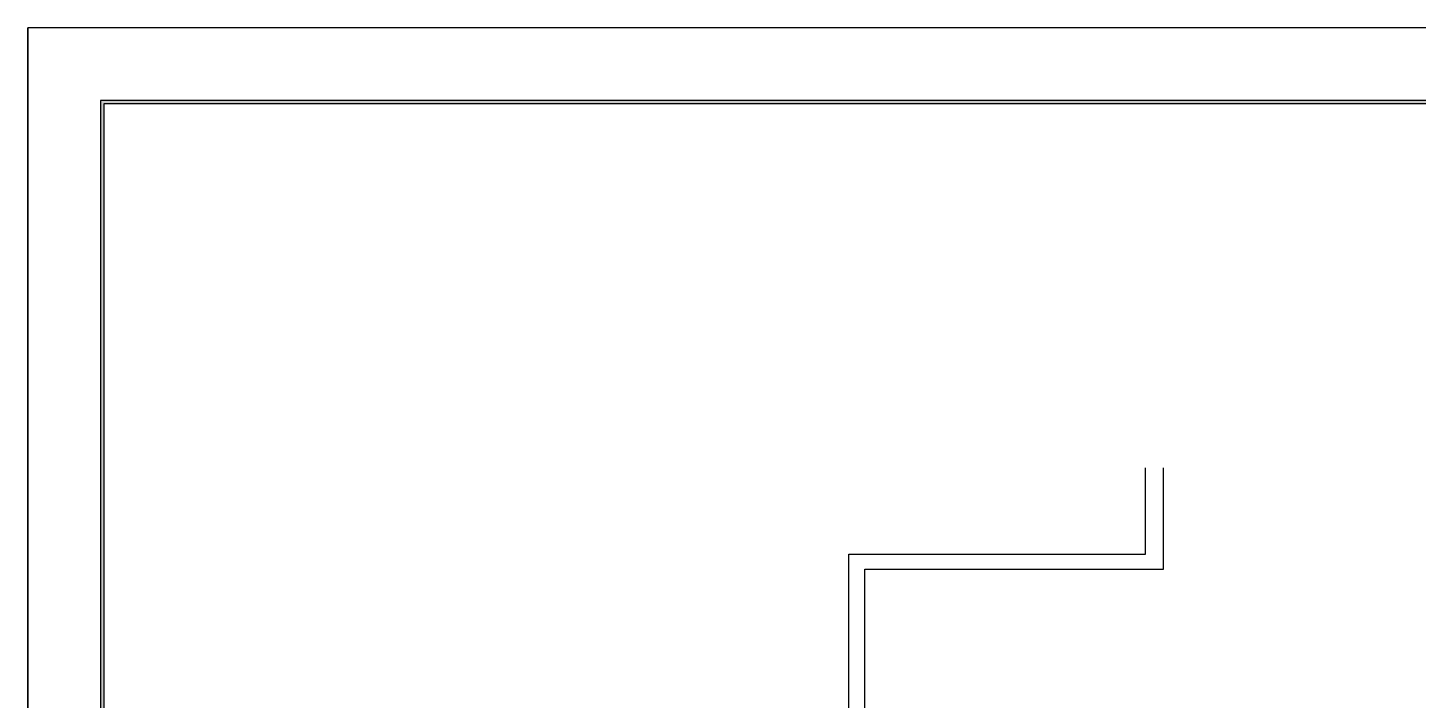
# Model space of a CAD drawing. Header units: millimetres. Extents: x 10903 to 284569, y 2319 to 62017.
# Drawn here: x 235613 to 240431, y 21247 to 23578 of the extents above; entities that cross this region are included whole.
import ezdxf

# ---------------------------------------------------------------- set-up
doc = ezdxf.new("R2010")
doc.units = ezdxf.units.MM
doc.layers.add('FORM', color=7, linetype='Continuous')

msp = doc.modelspace()

# ---------------------------------------------------------------- hatches: boundary and pattern name
at = {"layer": 'FORM'}
h = msp.add_hatch(color=256, dxfattribs=at)
h.paths.add_polyline_path([(235876.9, 17027.8), (244984.6, 17027.8), (244984.6, 23313.8), (235876.9, 23313.8)], flags=16)
h.paths.add_polyline_path([(235865.5, 17016.4), (244996.1, 17016.4), (244996.1, 23325.2), (235865.5, 23325.2)])

# ---------------------------------------------------------------- linework, layer by layer
for p, q in [((239486.1, 21753), (239486.1, 22052.2)), ((239548.2, 21701.5), (239548.2, 22053)), ((238458.1, 20806.7), (238458.1, 21753)), ((238458.1, 21753), (239486.1, 21753)), ((238513.1, 20862.2), (238513.1, 21701.5)), ((238513.1, 21701.5), (239548.2, 21701.5))]:
    msp.add_line(p, q)
at = {"layer": 'FORM', "color": 8}
for p, q in [((235613.1, 23577.6), (235613.1, 16764)), ((235613.1, 23577.6), (235613.1, 16764)), ((235613.1, 16764), (235613.1, 23577.6)), ((235613.1, 17383.4), (235613.1, 23577.6)), ((235613.1, 23577.6), (235613.1, 16764)), ((235613.1, 23577.6), (235613.1, 16764)), ((245248.5, 23577.6), (235613.1, 23577.6)), ((235613.1, 22958.2), (235613.1, 17383.4)), ((235613.1, 17383.4), (235613.1, 22958.2)), ((235613.1, 22896.2), (235613.1, 16764)), ((235613.1, 16764), (235613.1, 22896.2))]:
    msp.add_line(p, q, dxfattribs=at)
at = {"layer": 'FORM'}
for p, q in [((235865.5, 23325.2), (235865.5, 17016.4)), ((244996.1, 23325.2), (235865.5, 23325.2)), ((235876.9, 23313.8), (235876.9, 17027.8)), ((244984.6, 23313.8), (235876.9, 23313.8))]:
    msp.add_line(p, q, dxfattribs=at)

doc.saveas('drawing.dxf')
